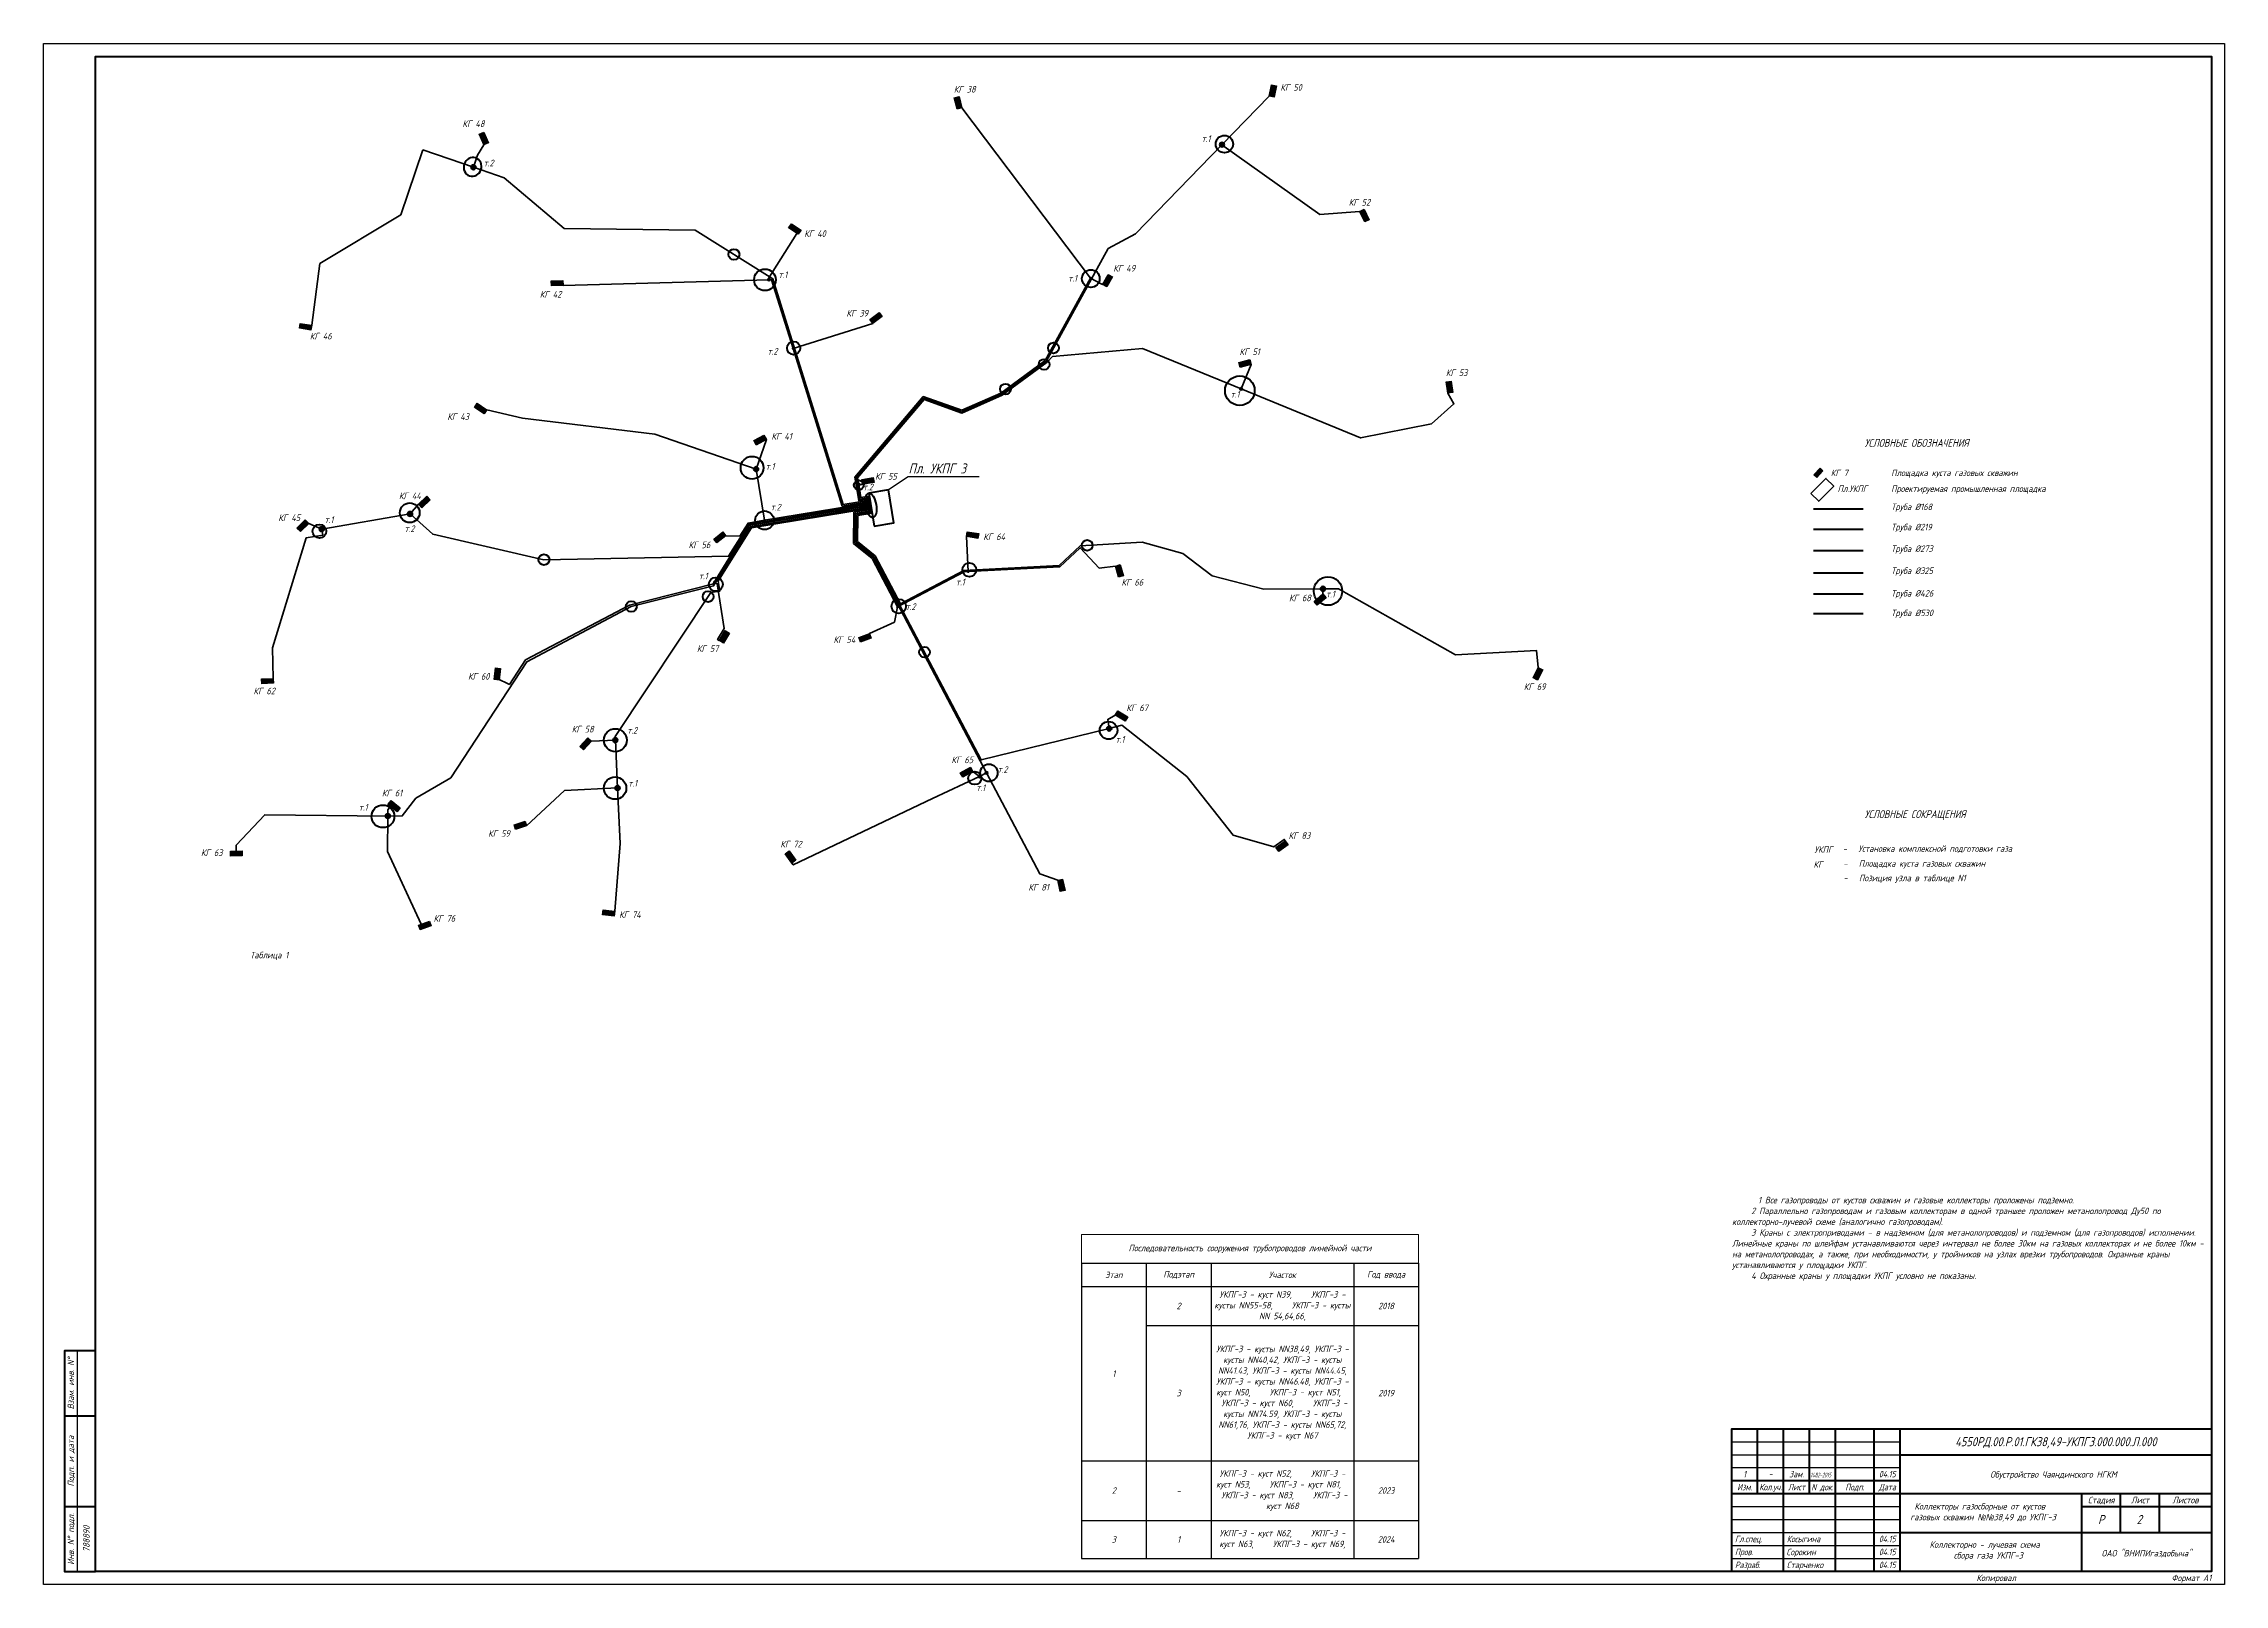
# Paper-space layout 'Лист3' of a CAD drawing. Extents: x -535 to 306, y -782 to -188.
# The model-space entities are those that its viewports show. They can reach past a viewport. Long polylines and large blocks are cut down to what shows.
import ezdxf
from ezdxf.enums import TextEntityAlignment as Align

# ---------------------------------------------------------------- set-up
doc = ezdxf.new("R2010")
doc.units = 0
for name, color, linetype, lineweight in [('159', 80, 'Continuous', 25), ('219', 11, 'Continuous', 25), ('273', 140, 'Continuous', 25), ('325', 92, 'Continuous', 25), ('426', 6, 'Continuous', 25), ('530', 1, 'Continuous', 25), ('VPORTS', 7, 'Continuous', 25), ('ИИ_ОФОРМЛЕНИЕ_025', 7, 'Continuous', 25), ('ИИ_ПЛОЩАДКА_025', 7, 'Continuous', 25), ('ИИ_ТЕКСТ_025', 7, 'Continuous', 25), ('ОМГ', 6, 'Continuous', 18), ('ТХ_Л_ИЗМ.1', 140, 'Continuous', 25), ('ТХ_Л_ИЗМ.1 @ 1', 140, 'Continuous', 25)]:
    doc.layers.add(name, color=color, linetype=linetype, lineweight=lineweight)
doc.layers.get('VPORTS').off()
doc.styles.add('VNIPISIMPLEXCUR', font='simplex.shx', dxfattribs={"width": 0.8, "oblique": 15})
doc.styles.add('vnipisimplexcur_annot', font='simplex.shx', dxfattribs={"width": 0.8, "oblique": 15, "height": 2.5})

# ---------------------------------------------------------------- blocks, each defined once
blk = doc.blocks.new('ИИ03А1Г')
at = {"color": 0, "linetype": 'Continuous', "lineweight": 25, "flags": 128}
blk.add_lwpolyline([(0, 0), (0, 594), (841, 594), (841, 0)], close=True, dxfattribs=at)
at = {"color": 0, "linetype": 'Continuous', "lineweight": 50, "flags": 128}
blk.add_lwpolyline([(20, 5), (20, 589), (836, 589), (836, 5)], close=True, dxfattribs=at)
at = {"color": 0, "lineweight": 25, "style": 'VNIPISIMPLEXCUR', "oblique": 15, "width": 0.8, "flags": 8}
blk.add_attdef('FORMAT', text='', height=2.5, dxfattribs=at).set_placement((836, 1.25), align=Align.RIGHT)
blk = doc.blocks.new('*T50')
at = {"layer": 'Defpoints', "color": 8, "linetype": 'ByBlock', "lineweight": 0, "ltscale": 100, "transparency": 16777216}
for p, q in [((0, 0), (130, 0)), ((0, 0), (0, -11)), ((130, 0), (130, -11))]:
    blk.add_line(p, q, dxfattribs=at)
at = {"layer": 'ТХ_Л_ИЗМ.1', "color": 0, "lineweight": -2, "ltscale": 100, "transparency": 16777216}
blk.add_line((0, -11), (130, -11), dxfattribs=at)
at = {"layer": 'ТХ_Л_ИЗМ.1', "color": 0, "linetype": 'ByBlock', "lineweight": -2, "ltscale": 100, "transparency": 16777216}
for p, q in [((0, -11), (0, -124.83)), ((25, -11), (25, -124.83)), ((50, -11), (50, -124.83)), ((105, -11), (105, -124.83)), ((130, -11), (130, -124.83)), ((0, -20), (130, -20)), ((25, -35), (130, -35)), ((0, -87.17), (130, -87.17)), ((0, -110.17), (130, -110.17)), ((0, -124.83), (130, -124.83))]:
    blk.add_line(p, q, dxfattribs=at)
at = {"layer": 'ТХ_Л_ИЗМ.1', "color": 0, "ltscale": 100, "transparency": 16777216, "char_height": 2.5, "attachment_point": 5, "style": 'VNIPISIMPLEXCUR'}
for s, insert, width in [('Последовательность сооружения трубопроводов линейной части', (65, -5.5), 127), ('Этап', (12.5, -15.5), 22), ('Подэтап', (37.5, -15.5), 22), ('Участок', (77.5, -15.5), 52), ('Год ввода', (117.5, -15.5), 22), ('УКПГ-3 - куст N39,\\~    УКПГ-3 - кусты NN55-58,     УКПГ-3 - кусты NN 54,64,66,', (77.5, -27.5), 52), ('2', (37.5, -27.5), 22), ('2018', (117.5, -27.5), 22), ('1', (12.5, -53.58), 22), ('3', (37.5, -61.08), 22), ('2019', (117.5, -61.08), 22), ('2', (12.5, -98.67), 22), ('-', (37.5, -98.67), 22), ('2023', (117.5, -98.67), 22), ('3', (12.5, -117.5), 22), ('1', (37.5, -117.5), 22), ('УКПГ-3 - куст N62,\\~    УКПГ-3 - куст N63,\\~    УКПГ-3 - куст N69,\\~    ', (77.5, -117.5), 52), ('2024', (117.5, -117.5), 22)]:
    blk.add_mtext(s, dxfattribs=dict(at, insert=insert, width=width))
at = {"layer": 'ТХ_Л_ИЗМ.1', "color": 0, "ltscale": 100, "transparency": 16777216, "char_height": 2.5, "width": 52, "attachment_point": 5}
for s, insert in [('{\\Fsimplex|c204;\\Q15;\\W0.8;УКПГ-3 - кусты \\Fsimplex|c0;N\\Fsimplex|c204;N\\Fsimplex|c0;38,49\\Fsimplex|c204;,\\Fsimplex|c0; \\Fsimplex|c204;УКПГ-3 - кусты \\Fsimplex|c0;N\\Fsimplex|c204;N\\Fsimplex|c0;40,42\\Fsimplex|c204;,\\Fsimplex|c0; \\Fsimplex|c204;УКПГ-3 - кусты \\Fsimplex|c0;N\\Fsimplex|c204;N\\Fsimplex|c0;41.43\\Fsimplex|c204;,\\Fsimplex|c0; \\Fsimplex|c204;УКПГ-3 - кусты \\Fsimplex|c0;N\\Fsimplex|c204;N\\Fsimplex|c0;44.45\\Fsimplex|c204;,\\Fsimplex|c0; \\Fsimplex|c204;УКПГ-3 - кусты \\Fsimplex|c0;N\\Fsimplex|c204;N\\Fsimplex|c0;46.48\\Fsimplex|c204;,\\Fsimplex|c0; \\Fsimplex|c204;УКПГ-3 - куст \\Fsimplex|c0;N50\\Fsimplex|c204;,\\Fsimplex|c0;     \\Fsimplex|c204;УКПГ-3 - куст \\Fsimplex|c0;N51\\Fsimplex|c204;,\\Fsimplex|c0;     \\Fsimplex|c204;УКПГ-3 - куст\\Fsimplex|c0; \\Fsimplex|c204;N\\Fsimplex|c0;60\\Fsimplex|c204;,\\Fsimplex|c0;     \\Fsimplex|c204;УКПГ-3 - кусты \\Fsimplex|c0;N\\Fsimplex|c204;N\\Fsimplex|c0;74.59\\Fsimplex|c204;,\\Fsimplex|c0; \\Fsimplex|c204;УКПГ-3 - кусты \\Fsimplex|c0;N\\Fsimplex|c204;N\\Fsimplex|c0;61,76\\Fsimplex|c204;,\\Fsimplex|c0; \\Fsimplex|c204;УКПГ-3 - кусты \\Fsimplex|c0;N\\Fsimplex|c204;N\\Fsimplex|c0;65,72\\Fsimplex|c204;,\\Fsimplex|c0; \\Fsimplex|c204;УКПГ-3 - куст \\Fsimplex|c0;N67}', (77.5, -61.08)), ('{\\Fsimplex|c204;\\Q15;\\W0.8;УКПГ-3 - куст N52,\\~    УКПГ-3 - куст N53,\\~    УКПГ-3 - куст N81,\\~    УКПГ-3 - куст N83,\\~    УКПГ-3 - куст N68\\~    }', (77.5, -98.67))]:
    blk.add_mtext(s, dxfattribs=dict(at, insert=insert))

msp = doc.modelspace()

# ---------------------------------------------------------------- hatches: boundary and pattern name
at = {"layer": 'ИИ_ОФОРМЛЕНИЕ_025'}
h = msp.add_hatch(color=256, dxfattribs=at)
edge = h.paths.add_edge_path()
edge.add_arc((1527052, 2204405), 75, 0, 360)
h = msp.add_hatch(color=256, dxfattribs=at)
edge = h.paths.add_edge_path()
edge.add_arc((1504572, 2203730), 75, 0, 360)
h = msp.add_hatch(color=256, dxfattribs=at)
edge = h.paths.add_edge_path()
edge.add_arc((1513447, 2200351), 37.5, 0, 360)
h = msp.add_hatch(color=256, dxfattribs=at)
edge = h.paths.add_edge_path()
edge.add_arc((1523105, 2200403), 18.8, 0, 360)
h = msp.add_hatch(color=256, dxfattribs=at)
edge = h.paths.add_edge_path()
edge.add_arc((1514172, 2198288), 18.8, 0, 360)
h = msp.add_hatch(color=256, dxfattribs=at)
edge = h.paths.add_edge_path()
edge.add_arc((1527629, 2197074), 37.5, 0, 360)
h = msp.add_hatch(color=256, dxfattribs=at)
edge = h.paths.add_edge_path()
edge.add_arc((1513062, 2194665), 75, 0, 360)
h = msp.add_hatch(color=256, dxfattribs=at)
edge = h.paths.add_edge_path()
edge.add_arc((1516144, 2194199), 37.5, 0, 360)
h = msp.add_hatch(color=256, dxfattribs=at)
edge = h.paths.add_edge_path()
edge.add_arc((1502671, 2193320), 75, 0, 360)
h = msp.add_hatch(color=256, dxfattribs=at)
edge = h.paths.add_edge_path()
edge.add_arc((1513316, 2193129), 22.5, 0, 360)
h = msp.add_hatch(color=256, dxfattribs=at)
edge = h.paths.add_edge_path()
edge.add_arc((1500017, 2192865), 75, 0, 360)
h = msp.add_hatch(color=256, dxfattribs=at)
edge = h.paths.add_edge_path()
edge.add_arc((1511807, 2191278), 18.8, 0, 360)
h = msp.add_hatch(color=256, dxfattribs=at)
edge = h.paths.add_edge_path()
edge.add_arc((1519433, 2191588), 18.8, 0, 360)
h = msp.add_hatch(color=256, dxfattribs=at)
edge = h.paths.add_edge_path()
edge.add_arc((1517309, 2190529), 18.8, 0, 360)
h = msp.add_hatch(color=256, dxfattribs=at)
edge = h.paths.add_edge_path()
edge.add_arc((1530083, 2191072), 75, 0, 360)
h = msp.add_hatch(color=256, dxfattribs=at)
edge = h.paths.add_edge_path()
edge.add_arc((1523665, 2186878), 75, 0, 360)
h = msp.add_hatch(color=256, dxfattribs=at)
edge = h.paths.add_edge_path()
edge.add_arc((1508835, 2186527), 75, 0, 360)
h = msp.add_hatch(color=256, dxfattribs=at)
edge = h.paths.add_edge_path()
edge.add_arc((1519772, 2185439), 37.5, 0, 360)
h = msp.add_hatch(color=256, dxfattribs=at)
edge = h.paths.add_edge_path()
edge.add_arc((1519979, 2185548), 37.5, 0, 360)
h = msp.add_hatch(color=256, dxfattribs=at)
edge = h.paths.add_edge_path()
edge.add_arc((1508901, 2185094), 75, 0, 360)
h = msp.add_hatch(color=256, dxfattribs=at)
edge = h.paths.add_edge_path()
edge.add_arc((1502004, 2184252), 75, 0, 360)
at = {"layer": 'ИИ_ПЛОЩАДКА_025'}
for points in [[(1519010, 2205813), (1519155, 2205851), (1519244, 2205513), (1519099, 2205474)], [(1528541, 2206204), (1528688, 2206173), (1528615, 2205830), (1528469, 2205861)], [(1504744, 2204724), (1504882, 2204784), (1505023, 2204464), (1504885, 2204403)], [(1531183, 2202400), (1531317, 2202467), (1531473, 2202154), (1531339, 2202087)], [(1514037, 2201910), (1514121, 2202034), (1514412, 2201839), (1514328, 2201714)], [(1523595, 2200133), (1523464, 2200205), (1523633, 2200511), (1523764, 2200439)], [(1506915, 2200164), (1506907, 2200314), (1507257, 2200332), (1507265, 2200182)], [(1516564, 2199035), (1516474, 2199155), (1516753, 2199366), (1516843, 2199246)], [(1499348, 2198893), (1499371, 2199041), (1499717, 2198986), (1499694, 2198838)], [(1527594, 2197719), (1527554, 2197863), (1527892, 2197955), (1527932, 2197811)], [(1533787, 2197287), (1533935, 2197309), (1533986, 2196962), (1533837, 2196941)], [(1504604, 2196519), (1504688, 2196644), (1504978, 2196448), (1504894, 2196324)], [(1513061, 2195388), (1512990, 2195520), (1513298, 2195685), (1513369, 2195553)], [(1503021, 2193502), (1502919, 2193612), (1503175, 2193851), (1503278, 2193741)], [(1516260, 2194207), (1516235, 2194355), (1516581, 2194413), (1516605, 2194265)], [(1499380, 2192789), (1499275, 2192896), (1499524, 2193141), (1499630, 2193034)], [(1511883, 2192449), (1511790, 2192566), (1512064, 2192784), (1512157, 2192666)], [(1519378, 2192638), (1519403, 2192787), (1519748, 2192730), (1519724, 2192582)], [(1523850, 2191755), (1523994, 2191798), (1524093, 2191462), (1523949, 2191420)], [(1529913, 2190577), (1529816, 2190692), (1530084, 2190917), (1530181, 2190802)], [(1512132, 2189820), (1512260, 2189742), (1512078, 2189443), (1511950, 2189521)], [(1516192, 2189471), (1516142, 2189612), (1516472, 2189728), (1516522, 2189587)], [(1505346, 2188333), (1505197, 2188350), (1505237, 2188698), (1505386, 2188681)], [(1536526, 2188328), (1536392, 2188397), (1536551, 2188708), (1536685, 2188640)], [(1498218, 2188224), (1498214, 2188374), (1498563, 2188384), (1498568, 2188235)], [(1524225, 2187230), (1524148, 2187102), (1523847, 2187280), (1523924, 2187409)], [(1507881, 2186235), (1507770, 2186336), (1508006, 2186595), (1508117, 2186494)], [(1519265, 2185420), (1519193, 2185551), (1519501, 2185719), (1519572, 2185587)], [(1502007, 2184599), (1502100, 2184716), (1502375, 2184499), (1502282, 2184381)], [(1505839, 2183843), (1505792, 2183985), (1506124, 2184095), (1506171, 2183952)], [(1528756, 2183184), (1528668, 2183306), (1528953, 2183511), (1529040, 2183389)], [(1497280, 2183050), (1497277, 2183200), (1497627, 2183207), (1497630, 2183057)], [(1514259, 2182923), (1514137, 2182835), (1513934, 2183120), (1514056, 2183207)], [(1522118, 2182326), (1522264, 2182360), (1522343, 2182019), (1522197, 2181985)], [(1508454, 2181287), (1508471, 2181436), (1508819, 2181396), (1508802, 2181247)], [(1502974, 2180834), (1502922, 2180975), (1503250, 2181098), (1503302, 2180957)]]:
    msp.add_hatch(color=256, dxfattribs=at).paths.add_polyline_path(points)

# ---------------------------------------------------------------- linework, layer by layer
at = {"layer": '159', "lineweight": 35}
for points in [[(1504885, 2204403), (1504695, 2204089), (1504572, 2203730)], [(1523464, 2200205), (1523105, 2200403)], [(1504978, 2196448), (1506047, 2196191), (1510023, 2195715), (1513062, 2194665)], [(1513369, 2195553), (1513062, 2194665)], [(1502919, 2193612), (1502671, 2193320)], [(1499630, 2193034), (1500017, 2192865)], [(1519572, 2185587), (1519771, 2185439)], [(1502084, 2184538), (1502006, 2184439), (1502004, 2184252)]]:
    msp.add_lwpolyline(points, dxfattribs=at)
at = {"layer": '219', "lineweight": 35}
for points in [[(1528469, 2205861), (1527052, 2204405)], [(1519244, 2205513), (1523105, 2200403)], [(1499717, 2198986), (1499965, 2200836), (1502390, 2202304), (1503057, 2204250)], [(1503057, 2204250), (1503849, 2203978), (1504572, 2203730)], [(1507265, 2200182), (1513447, 2200351)], [(1527932, 2197811), (1527629, 2197074)], [(1533837, 2196941), (1534018, 2196622), (1533346, 2196026), (1531214, 2195604), (1527629, 2197074)], [(1516260, 2194207), (1516144, 2194199)], [(1500017, 2192865), (1500047, 2192687), (1499555, 2192603), (1498536, 2189303), (1498563, 2188384)], [(1519378, 2192638), (1519433, 2191588)], [(1530084, 2190917), (1530083, 2191072)], [(1516472, 2189728), (1517217, 2190075), (1517309, 2190529)], [(1523663, 2186887), (1523620, 2187154), (1523847, 2187280)], [(1528953, 2183511), (1528923, 2183551), (1528607, 2183324), (1527387, 2183674), (1525992, 2185438), (1524045, 2186975), (1523665, 2186878)], [(1508117, 2186494), (1508835, 2186527)], [(1522118, 2182326), (1521578, 2182513), (1519979, 2185548)], [(1497452, 2183203), (1497448, 2183376), (1498307, 2184289), (1502004, 2184252)]]:
    msp.add_lwpolyline(points, dxfattribs=at)
at = {"layer": '273', "lineweight": 35}
for points in [[(1527052, 2204405), (1524452, 2201732), (1523638, 2201286), (1521768, 2197901), (1520429, 2196915), (1519243, 2196392), (1518095, 2196797), (1516069, 2194412), (1516176, 2193765), (1516468, 2193814)], [(1531183, 2202400), (1529995, 2202314), (1527052, 2204405)], [(1527052, 2204405), (1527052, 2204405)], [(1514286, 2201742), (1513445, 2200405), (1513447, 2200351)], [(1516564, 2199035), (1514172, 2198288)], [(1513062, 2194665), (1513316, 2193129)], [(1500017, 2192865), (1502671, 2193320)], [(1512157, 2192666), (1512576, 2192650), (1512822, 2193048), (1513316, 2193129)], [(1523850, 2191755), (1523368, 2191696), (1522796, 2192307), (1522180, 2191730), (1519433, 2191588)], [(1505291, 2188379), (1505653, 2188203), (1506133, 2188936), (1509259, 2190584), (1511743, 2191210), (1511743, 2191210)], [(1511950, 2189521), (1511907, 2189547), (1512107, 2189877), (1511896, 2191223), (1511807, 2191278)], [(1514137, 2182835), (1514175, 2182783), (1518359, 2184782), (1519771, 2185439)], [(1519771, 2185439), (1519979, 2185548)], [(1506171, 2183952), (1507311, 2185021), (1508901, 2185094)], [(1508819, 2181396), (1508978, 2183424), (1508901, 2185094)], [(1503007, 2181007), (1501993, 2183186), (1502004, 2184252)]]:
    msp.add_lwpolyline(points, dxfattribs=at)
at = {"layer": '325', "lineweight": 35}
for points in [[(1527052, 2204405), (1524452, 2201732), (1523638, 2201286), (1521768, 2197901), (1520429, 2196915), (1519243, 2196392), (1518095, 2196797), (1516069, 2194412), (1516176, 2193765), (1516468, 2193814)], [(1504572, 2203730), (1505497, 2203412), (1507298, 2201892), (1511233, 2201843), (1513561, 2200379), (1515679, 2193602), (1516481, 2193735)], [(1523105, 2200403), (1521738, 2197928), (1520409, 2196950), (1519241, 2196435), (1518082, 2196844), (1516026, 2194424), (1516143, 2193719), (1516474, 2193774)], [(1513447, 2200351), (1513527, 2200353), (1514172, 2198288)], [(1514172, 2198288), (1515651, 2193557), (1516487, 2193695)], [(1527629, 2197074), (1524665, 2198290), (1521965, 2198044), (1521799, 2197874), (1520449, 2196881), (1519244, 2196349), (1518108, 2196751), (1516111, 2194400), (1516144, 2194199)], [(1516144, 2194199), (1516209, 2193811), (1516461, 2193853)], [(1502671, 2193320), (1503350, 2192712), (1506687, 2191944), (1512233, 2192049), (1512847, 2193011), (1516500, 2193616)], [(1511758, 2191199), (1512856, 2192972), (1516506, 2193577)], [(1513316, 2193129), (1516494, 2193656)], [(1519433, 2191588), (1519306, 2191581), (1517309, 2190529)], [(1536551, 2188708), (1536492, 2189224), (1534066, 2189088), (1530547, 2191075), (1530083, 2191072)], [(1508901, 2185094), (1508835, 2186527)]]:
    msp.add_lwpolyline(points, dxfattribs=at)
at = {"layer": '426', "lineweight": 35}
for points in [[(1508835, 2186527), (1508830, 2186640), (1511705, 2190960), (1511972, 2191001), (1511925, 2191298), (1512920, 2192902), (1516520, 2193498)], [(1517309, 2190529), (1516544, 2191982), (1515982, 2192437), (1516000, 2193371), (1516527, 2193459)], [(1519979, 2185548), (1518429, 2188489), (1516576, 2192008), (1516022, 2192456), (1516040, 2193337), (1516533, 2193419)], [(1523665, 2186878), (1519821, 2185934), (1518468, 2188502), (1516607, 2192034), (1516063, 2192474), (1516079, 2193303), (1516540, 2193380)], [(1522798, 2192364), (1522163, 2191769), (1519295, 2191621), (1517397, 2190621), (1516639, 2192060), (1516103, 2192493), (1516118, 2193269), (1516546, 2193340)], [(1530083, 2191072), (1528312, 2191059), (1526754, 2191460), (1525878, 2192134), (1524651, 2192469), (1522798, 2192364)]]:
    msp.add_lwpolyline(points, dxfattribs=at)
at = {"layer": '530', "lineweight": 35}
msp.add_lwpolyline([(1502004, 2184252), (1502436, 2184253), (1502845, 2184792), (1503890, 2185400), (1506172, 2188882), (1509311, 2190537), (1511784, 2191160), (1512886, 2192937), (1516514, 2193538)], dxfattribs=at)
at = {"layer": 'ИИ_ОФОРМЛЕНИЕ_025', "lineweight": 35}
for centre, radius in [((1527052, 2204405), 75), ((1504572, 2203730), 75), ((1513447, 2200351), 37.5), ((1523105, 2200403), 18.8), ((1514172, 2198288), 18.8), ((1527629, 2197074), 37.5), ((1513062, 2194665), 75), ((1516144, 2194199), 37.5), ((1502671, 2193320), 75), ((1513316, 2193129), 22.5), ((1500017, 2192865), 75), ((1511807, 2191278), 18.8), ((1519433, 2191588), 18.8), ((1517309, 2190529), 18.8), ((1530083, 2191072), 75), ((1523665, 2186878), 75), ((1508835, 2186527), 75), ((1519772, 2185439), 37.5), ((1519979, 2185548), 37.5), ((1508901, 2185094), 75), ((1502004, 2184252), 75)]:
    msp.add_circle(centre, radius, dxfattribs=at)
at = {"layer": 'ИИ_ПЛОЩАДКА_025', "lineweight": 30, "flags": 128}
for points in [[(1519010, 2205813), (1519155, 2205851), (1519244, 2205513), (1519099, 2205474)], [(1528541, 2206204), (1528688, 2206173), (1528615, 2205830), (1528469, 2205861)], [(1504744, 2204724), (1504882, 2204784), (1505023, 2204464), (1504885, 2204403)], [(1531183, 2202400), (1531317, 2202467), (1531473, 2202154), (1531339, 2202087)], [(1514037, 2201910), (1514121, 2202034), (1514412, 2201839), (1514328, 2201714)], [(1523595, 2200133), (1523464, 2200205), (1523633, 2200511), (1523764, 2200439)], [(1506915, 2200164), (1506907, 2200314), (1507257, 2200332), (1507265, 2200182)], [(1516564, 2199035), (1516474, 2199155), (1516753, 2199366), (1516843, 2199246)], [(1499348, 2198893), (1499371, 2199041), (1499717, 2198986), (1499694, 2198838)], [(1527594, 2197719), (1527554, 2197863), (1527892, 2197955), (1527932, 2197811)], [(1533787, 2197287), (1533935, 2197309), (1533986, 2196962), (1533837, 2196941)], [(1504604, 2196519), (1504688, 2196644), (1504978, 2196448), (1504894, 2196324)], [(1513061, 2195388), (1512990, 2195520), (1513298, 2195685), (1513369, 2195553)], [(1503021, 2193502), (1502919, 2193612), (1503175, 2193851), (1503278, 2193741)], [(1516260, 2194207), (1516235, 2194355), (1516581, 2194413), (1516605, 2194265)], [(1499380, 2192789), (1499275, 2192896), (1499524, 2193141), (1499630, 2193034)], [(1511883, 2192449), (1511790, 2192566), (1512064, 2192784), (1512157, 2192666)], [(1519378, 2192638), (1519403, 2192787), (1519748, 2192730), (1519724, 2192582)], [(1523850, 2191755), (1523994, 2191798), (1524093, 2191462), (1523949, 2191420)], [(1529913, 2190577), (1529816, 2190692), (1530084, 2190917), (1530181, 2190802)], [(1512132, 2189820), (1512260, 2189742), (1512078, 2189443), (1511950, 2189521)], [(1516192, 2189471), (1516142, 2189612), (1516472, 2189728), (1516522, 2189587)], [(1505346, 2188333), (1505197, 2188350), (1505237, 2188698), (1505386, 2188681)], [(1536526, 2188328), (1536392, 2188397), (1536551, 2188708), (1536685, 2188640)], [(1498218, 2188224), (1498214, 2188374), (1498563, 2188384), (1498568, 2188235)], [(1524225, 2187230), (1524148, 2187102), (1523847, 2187280), (1523924, 2187409)], [(1507881, 2186235), (1507770, 2186336), (1508006, 2186595), (1508117, 2186494)], [(1519265, 2185420), (1519193, 2185551), (1519501, 2185719), (1519572, 2185587)], [(1502007, 2184599), (1502100, 2184716), (1502375, 2184499), (1502282, 2184381)], [(1505839, 2183843), (1505792, 2183985), (1506124, 2184095), (1506171, 2183952)], [(1528756, 2183184), (1528668, 2183306), (1528953, 2183511), (1529040, 2183389)], [(1497280, 2183050), (1497277, 2183200), (1497627, 2183207), (1497630, 2183057)], [(1514259, 2182923), (1514137, 2182835), (1513934, 2183120), (1514056, 2183207)], [(1522118, 2182326), (1522264, 2182360), (1522343, 2182019), (1522197, 2181985)], [(1508454, 2181287), (1508471, 2181436), (1508819, 2181396), (1508802, 2181247)], [(1502974, 2180834), (1502922, 2180975), (1503250, 2181098), (1503302, 2180957)]]:
    msp.add_lwpolyline(points, close=True, dxfattribs=at)
at = {"layer": 'ИИ_ПЛОЩАДКА_025', "lineweight": 50, "flags": 128}
msp.add_lwpolyline([(1516610, 2192956), (1517202, 2193054), (1517038, 2194040), (1516446, 2193942)], close=True, dxfattribs=at)
at = {"layer": 'ИИ_ТЕКСТ_025'}
msp.add_lwpolyline([(1519760, 2194436), (1517629, 2194436), (1517038, 2194040)], dxfattribs=at)
at = {"layer": 'ОМГ', "color": 7, "lineweight": 40}
for centre, radius in [((1527125, 2204422), 261), ((1513327, 2200348), 324), ((1523113, 2200386), 265), ((1514189, 2198300), 199), ((1521990, 2198302), 162), ((1521711, 2197807), 162), ((1520550, 2197068), 162), ((1527588, 2197021), 445), ((1512940, 2194707), 340), ((1516147, 2194184), 146), ((1502662, 2193355), 294), ((1513316, 2193129), 281), ((1499948, 2192799), 207), ((1523004, 2192377), 162), ((1506691, 2191948), 162), ((1519465, 2191641), 209), ((1511850, 2191207), 209), ((1530234, 2191004), 427), ((1509314, 2190541), 162), ((1511620, 2190838), 162), ((1517345, 2190548), 217), ((1518119, 2189170), 162), ((1508835, 2186527), 344), ((1523646, 2186823), 265), ((1508826, 2185090), 336), ((1519630, 2185391), 196), ((1520053, 2185548), 261), ((1501857, 2184242), 340)]:
    msp.add_circle(centre, radius, dxfattribs=at)
at = {"layer": 'ОМГ', "color": 7, "lineweight": 60}
msp.add_circle((1512397, 2201111), 162, dxfattribs=at)
at = {"layer": 'ОМГ', "color": 7, "lineweight": 40, "extrusion": (0, 0, -1)}
msp.add_ellipse((1504549, 2203737), major_axis=(-92, -269), ratio=0.934218, start_param=-1.570796, end_param=4.712389, dxfattribs=at)
at = {"layer": 'ОМГ', "color": 7, "lineweight": 40}
msp.add_ellipse((1516507, 2193577), major_axis=(-60, 365), ratio=0.439591, dxfattribs=at)

# ---------------------------------------------------------------- texts
at = {"layer": 'ИИ_ТЕКСТ_025', "lineweight": 35, "style": 'VNIPISIMPLEXCUR', "oblique": 15}
for s, height, width, p in [('КГ 38', 200, 0.75, (1519000, 2205970, -3)), ('КГ 50', 200, 0.75, (1528806, 2206025, -3)), ('КГ 48', 200, 0.75, (1504243, 2204935, -3)), ('т.1', 200, 0.8, (1526440, 2204485, -3)), ('т.2', 200, 0.8, (1504880, 2203754, -3)), ('КГ 52', 200, 0.75, (1530858, 2202576, -3)), ('КГ 40', 200, 0.75, (1514506, 2201635, -3)), ('т.1', 200, 0.8, (1513732, 2200400, -3)), ('т.1', 200, 0.8, (1522431, 2200296, -3)), ('КГ 49', 200, 0.75, (1523787, 2200596, -3)), ('КГ 42', 200, 0.75, (1506567, 2199816, -3)), ('КГ 39', 200, 0.75, (1515774, 2199246, -3)), ('КГ 46', 200, 0.75, (1499660, 2198557, -3)), ('т.2', 200, 0.8, (1513405, 2198101, -3)), ('КГ 51', 200, 0.75, (1527577, 2198088, -3)), ('КГ 53', 200, 0.75, (1533775, 2197459, -3)), ('т.1', 200, 0.8, (1527311, 2196814, -3)), ('КГ 43', 200, 0.75, (1503789, 2196143, -3)), ('КГ 41', 200, 0.75, (1513521, 2195550, -3)), ('т.1', 200, 0.8, (1513348, 2194646, -3)), ('КГ 55', 200, 0.75, (1516635, 2194350, -3)), ('Пл. УКПГ 3', 300, 0.8, (1517638, 2194535, -3)), ('КГ 44', 200, 0.75, (1502335, 2193763, -3)), ('т.2', 200, 0.8, (1516270, 2194026, -3)), ('КГ 45', 200, 0.75, (1498713, 2193106, -3)), ('т.1', 200, 0.8, (1500102, 2193046, -3)), ('т.2', 200, 0.8, (1513499, 2193424, -3)), ('т.2', 200, 0.8, (1502503, 2192776, -3)), ('КГ 64', 200, 0.75, (1519883, 2192534, -3)), ('КГ 56', 200, 0.75, (1511034, 2192292, -3)), ('т.1', 200, 0.8, (1511341, 2191357, -3)), ('т.1', 200, 0.8, (1519061, 2191178, -3)), ('КГ 66', 200, 0.75, (1524034, 2191169, -3)), ('т.2', 200, 0.8, (1517551, 2190436, -3)), ('КГ 68', 200, 0.75, (1529064, 2190699, -3)), ('т.1', 200, 0.8, (1530175, 2190813, -3)), ('КГ 57', 200, 0.75, (1511284, 2189179, -3)), ('КГ 54', 200, 0.75, (1515387, 2189450, -3)), ('КГ 62', 200, 0.75, (1497969, 2187904, -3)), ('КГ 60', 200, 0.75, (1504411, 2188344, -3)), ('КГ 69', 200, 0.75, (1536115, 2188034, -3)), ('КГ 67', 200, 0.75, (1524180, 2187399, -3)), ('КГ 58', 200, 0.75, (1507525, 2186759, -3)), ('т.2', 200, 0.8, (1509193, 2186722, -3)), ('т.1', 200, 0.8, (1523857, 2186455, -3)), ('КГ 65', 200, 0.75, (1518928, 2185838, -3)), ('т.1', 200, 0.8, (1509222, 2185136, -3)), ('т.2', 200, 0.8, (1520314, 2185548)), ('КГ 61', 200, 0.75, (1501824, 2184841, -3)), ('т.1', 200, 0.8, (1519673, 2184999, -3)), ('т.1', 200, 0.8, (1501130, 2184415, -3)), ('КГ 59', 200, 0.75, (1505015, 2183627, -3)), ('КГ 72', 200, 0.75, (1513790, 2183307, -3)), ('КГ 83', 200, 0.75, (1529051, 2183566, -3)), ('КГ 63', 200, 0.75, (1496391, 2183052, -3)), ('КГ 81', 200, 0.75, (1521239, 2182014, -3)), ('КГ 74', 200, 0.75, (1508947, 2181192, -3)), ('КГ 76', 200, 0.75, (1503377, 2181079, -3))]:
    msp.add_text(s, height=height, dxfattribs=dict(at, width=width)).set_placement(p)

psp = doc.layouts.new('Лист3')

# ---------------------------------------------------------------- hatches: boundary and pattern name
at = {"layer": 'ИИ_ОФОРМЛЕНИЕ_025'}
psp.add_hatch(color=256, dxfattribs=at).paths.add_polyline_path([(148.44, -354.96), (147.35, -353.93), (149.76, -351.39), (150.85, -352.42)])

# ---------------------------------------------------------------- linework, layer by layer
at = {"color": 0, "linetype": 'Continuous', "lineweight": 50, "flags": 128}
for points in [[(-515.34, -691.71), (-527.34, -691.71), (-527.34, -776.71), (-515.34, -776.71)], [(-527.34, -716.71), (-515.34, -716.71)], [(-527.34, -751.71), (-515.34, -751.71)]]:
    psp.add_lwpolyline(points, dxfattribs=at)
at = {"color": 0, "linetype": 'Continuous', "lineweight": 25, "flags": 128}
psp.add_lwpolyline([(-522.34, -691.71), (-522.34, -776.71)], dxfattribs=at)
at = {"layer": '159', "lineweight": 60, "elevation": 0.01, "flags": 128}
psp.add_lwpolyline([(147.21, -367.05), (166.31, -367.05)], dxfattribs=at)
at = {"layer": '219', "lineweight": 60, "elevation": 0.01, "flags": 128}
psp.add_lwpolyline([(147.21, -374.85), (166.31, -374.85)], dxfattribs=at)
at = {"layer": '273', "lineweight": 60, "elevation": 0.01, "flags": 128}
psp.add_lwpolyline([(147.21, -383.19), (166.31, -383.19)], dxfattribs=at)
at = {"layer": '325', "lineweight": 60, "elevation": 0.01, "flags": 128}
psp.add_lwpolyline([(147.21, -391.68), (166.31, -391.68)], dxfattribs=at)
at = {"layer": '426', "lineweight": 60, "elevation": 0.01, "flags": 128}
psp.add_lwpolyline([(147.21, -399.87), (166.31, -399.87)], dxfattribs=at)
at = {"layer": '530', "lineweight": 60, "elevation": 0.01, "flags": 128}
psp.add_lwpolyline([(147.21, -407.42), (166.31, -407.42)], dxfattribs=at)
at = {"layer": 'ИИ_ОФОРМЛЕНИЕ_025', "lineweight": 30, "elevation": 0.01}
psp.add_lwpolyline([(148.44, -354.96), (147.35, -353.93), (149.76, -351.39), (150.85, -352.42)], close=True, dxfattribs=at)
at = {"layer": 'ИИ_ОФОРМЛЕНИЕ_025', "lineweight": 35, "elevation": 0.01}
psp.add_lwpolyline([(146.21, -361.17), (151.98, -355.32), (154.99, -358.29), (149.22, -364.14)], close=True, dxfattribs=at)
at = {"layer": 'ИИ_ОФОРМЛЕНИЕ_025', "linetype": 'Continuous', "lineweight": 50, "flags": 128}
psp.add_lwpolyline([(300.66, -776.71), (115.66, -776.71), (115.66, -721.71), (300.66, -721.71)], close=True, dxfattribs=at)
for points in [[(125.66, -746.71), (125.66, -721.71)], [(135.66, -776.71), (135.66, -721.71)], [(145.66, -746.71), (145.66, -721.71)], [(155.66, -776.71), (155.66, -721.71)], [(170.66, -776.71), (170.66, -721.71)], [(180.66, -776.71), (180.66, -721.71)], [(180.66, -731.71), (300.66, -731.71)], [(115.66, -741.71), (180.66, -741.71)], [(115.66, -746.71), (180.66, -746.71)], [(180.66, -746.71), (300.66, -746.71)], [(250.66, -776.71), (250.66, -746.71)], [(265.66, -761.71), (265.66, -746.71)], [(280.66, -761.71), (280.66, -746.71)], [(250.66, -751.71), (300.66, -751.71)], [(180.66, -761.71), (300.66, -761.71)]]:
    psp.add_lwpolyline(points, dxfattribs=at)
at = {"layer": 'ИИ_ОФОРМЛЕНИЕ_025', "linetype": 'Continuous', "lineweight": 25, "flags": 128}
for points in [[(115.66, -726.71), (180.66, -726.71)], [(115.66, -731.71), (180.66, -731.71)], [(115.66, -736.71), (180.66, -736.71)], [(115.66, -746.71), (180.66, -746.71)], [(115.66, -751.71), (180.66, -751.71)], [(115.66, -756.71), (180.66, -756.71)], [(115.66, -761.71), (180.66, -761.71)], [(115.66, -766.71), (180.66, -766.71)], [(115.66, -771.71), (180.66, -771.71)]]:
    psp.add_lwpolyline(points, dxfattribs=at)

# ---------------------------------------------------------------- block references
psp.add_blockref('*T50', (-135.12, -646.88))
at = {"layer": 'ИИ_ОФОРМЛЕНИЕ_025'}
psp.add_blockref('ИИ03А1Г', (-535.34, -781.71), dxfattribs=at).add_auto_attribs({'FORMAT': 'Формат А1'})

# ---------------------------------------------------------------- texts
at = {"color": 0, "lineweight": 25, "style": 'VNIPISIMPLEXCUR', "oblique": 15, "width": 0.8}
for s, p in [('Взам. инв. N%%D', (-523.59, -704.21)), ('Подп. и дата', (-523.59, -734.21)), ('Инв. N%%d подл.', (-523.59, -764.21))]:
    psp.add_text(s, height=2.5, rotation=90, dxfattribs=at).set_placement(p, align=Align.CENTER)
at = {"linetype": 'Continuous', "lineweight": 25, "style": 'VNIPISIMPLEXCUR', "oblique": 15, "width": 0.8}
psp.add_text('Копировал', height=2.5, dxfattribs=at).set_placement((217.66, -780.46), align=Align.CENTER)
at = {"color": 4, "ltscale": 100, "insert": (180.66, -750.36), "char_height": 2.5, "attachment_point": 1, "style": 'VNIPISIMPLEXCUR'}
psp.add_mtext_dynamic_manual_height_columns('\\pi5.4906;{\\C256;Коллекторы газосборные от кустов \\P\\pi3.8713;газовых скважин \\fArial|b0|i0|c204|p34;№№\\Fsimplex|c204;38,49 до УКПГ-3}', width=69.0764, gutter_width=25, heights=[13.5], dxfattribs=at)
at = {"insert": (191.88, -765.1), "char_height": 2.5, "width": 48.2546, "attachment_point": 1, "style": 'vnipisimplexcur_annot'}
psp.add_mtext('\\pi0.094506;{\\C0;Коллекторно - лучевая схема\\P\\pi7.9352; сбора газа УКПГ-3}', dxfattribs=at)
at = {"color": 0, "linetype": 'Continuous', "lineweight": 25, "style": 'VNIPISIMPLEXCUR', "oblique": 15, "width": 0.8, "flags": 8}
psp.add_attdef('788890', text='788890', height=2.5, rotation=90, dxfattribs=at).set_placement((-517.59, -764.21), align=Align.CENTER)
at = {"layer": 'ИИ_ОФОРМЛЕНИЕ_025', "lineweight": 35, "style": 'VNIPISIMPLEXCUR', "oblique": 15, "width": 0.8}
for s, height, p in [('УСЛОВНЫЕ ОБОЗНАЧЕНИЯ', 3, (166.91, -343.15, 0.01)), ('КГ 7', 2.5, (153.87, -354.43)), ('Пл.УКПГ', 2.5, (156.5, -360.55)), ('УСЛОВНЫЕ СОКРАЩЕНИЯ', 3, (166.91, -486.27, 0.01))]:
    psp.add_text(s, height=height, dxfattribs=at).set_placement(p)
at = {"layer": 'ИИ_ОФОРМЛЕНИЕ_025', "style": 'VNIPISIMPLEXCUR', "oblique": 15, "width": 0.8}
for s, p in [('Площадка куста газовых скважин', (177.15, -354.43, 0.01)), ('Проектируемая промышленная площадка', (177.15, -360.55, 0.01)), ('Труба %%C168', (177.15, -367.53, 0.01)), ('Труба %%C219', (177.15, -375.33, 0.01)), ('Труба %%C273', (177.15, -383.67, 0.01)), ('Труба %%C325', (177.15, -392.16, 0.01)), ('Труба %%C426', (177.15, -400.88, 0.01)), ('Труба %%C530', (177.15, -408.43)), ('КГ', (147.21, -505.39, 0.01)), ('УКПГ', (147.56, -499.66, 0.01)), ('  -   Установка комплексной подготовки газа', (155.56, -499.31, 0.01)), ('  -   Площадка куста газовых скважин', (155.71, -505.04, 0.01)), ('  -   Позиция узла в таблице N1', (155.81, -510.64, 0.01)), ('Таблица 1', (-455.72, -540.36))]:
    psp.add_text(s, height=2.5, dxfattribs=at).set_placement(p)
at = {"layer": 'ИИ_ОФОРМЛЕНИЕ_025', "linetype": 'Continuous', "ltscale": 100, "style": 'VNIPISIMPLEXCUR', "oblique": 15, "width": 0.8}
for s, height, p in [('4550РД.00.Р.01.ГК38,49-УКПГ3.000.000.Л.000', 3.5, (240.66, -728.46)), ('Обустройство Чаяндинского НГКМ', 2.5, (239.76, -740.57)), ('Р', 3.5, (258.16, -758.46)), ('2', 3.5, (272.86, -758.46))]:
    psp.add_text(s, height=height, dxfattribs=at).set_placement(p, align=Align.CENTER)
at = {"layer": 'ИИ_ОФОРМЛЕНИЕ_025', "lineweight": 25, "style": 'VNIPISIMPLEXCUR', "oblique": 15}
for s, width, p in [('Изм.', 0.7, (120.66, -745.46)), ('Кол.уч.', 0.7, (130.66, -745.46)), ('Лист', 0.7, (140.66, -745.46)), ('N док.', 0.7, (150.66, -745.46)), ('Подп.', 0.7, (163.16, -745.46)), ('Дата', 0.7, (175.66, -745.46)), ('Стадия', 0.8, (258.16, -750.46)), ('Лист', 0.8, (273.16, -750.46)), ('Листов', 0.8, (290.66, -750.46)), ('ОАО "ВНИПИгаздобыча"', 0.8, (275.66, -770.96))]:
    psp.add_text(s, height=2.5, dxfattribs=dict(at, width=width)).set_placement(p, align=Align.CENTER)
at = {"layer": 'ИИ_ОФОРМЛЕНИЕ_025', "linetype": 'Continuous', "ltscale": 100, "style": 'VNIPISIMPLEXCUR', "oblique": 15}
for s, width, p in [('Гл.спец.', 0.7, (116.91, -765.46)), ('Косыгина', 0.7, (136.91, -765.46)), ('Пров.', 0.7, (116.91, -770.46)), ('Разраб.', 0.7, (116.91, -775.46)), ('Сорокин', 0.75, (136.77, -770.49)), ('Старченко', 0.75, (136.91, -775.46))]:
    psp.add_text(s, height=2.5, dxfattribs=dict(at, width=width)).set_placement(p)
at = {"layer": 'ИИ_ОФОРМЛЕНИЕ_025', "ltscale": 100, "insert": (115.82, -632.3), "char_height": 2.5, "width": 178.7093, "attachment_point": 1, "style": 'VNIPISIMPLEXCUR'}
psp.add_mtext('^I1 Все газопроводы от кустов скважин и газовые коллекторы проложены подземно.  \\P     2 Параллельно газопроводам и газовым коллекторам в одной траншее проложен метанолопровод Ду50 по коллекторно-лучевой схеме (аналогично газопроводам).\\P     3 Краны с электроприводами - в надземном (для метанолопроводов) и подземном (для газопроводов) исполнении. Линейные краны по шлейфам устанавливаются через интервал не более 30км на газовых коллекторах и не более 10км - на метанолопроводах, а также, при необходимости, у тройников на узлах врезки трубопроводов. Охранные краны устанавливаются у площадки УКПГ. \\P     4 Охранные краны у площадки УКПГ условно не показаны.', dxfattribs=at)
at = {"layer": 'ТХ_Л_ИЗМ.1', "color": 7, "lineweight": 25, "style": 'VNIPISIMPLEXCUR', "oblique": 15, "width": 0.7}
for s, p in [('1', (120.66, -740.46)), ('-', (130.66, -740.46)), ('Зам.', (140.66, -740.46)), ('04.15', (175.66, -740.46)), ('04.15', (175.66, -765.46)), ('04.15', (175.66, -770.46)), ('04.15', (175.66, -775.46))]:
    psp.add_text(s, height=2.5, dxfattribs=at).set_placement(p, align=Align.CENTER)
at = {"layer": 'ТХ_Л_ИЗМ.1 @ 1', "color": 7, "ltscale": 100, "insert": (145.96, -738.66), "char_height": 1.8, "attachment_point": 1, "style": 'vnipisimplexcur_annot'}
psp.add_mtext_dynamic_manual_height_columns('{\\W0.6;1482-2015}', width=10, gutter_width=25, heights=[1.69], dxfattribs=at)

# ---------------------------------------------------------------- viewports
at = {"layer": 'VPORTS', "lineweight": 50}
psp.add_viewport(center=(-213.73, -367.83), size=(542.29, 337.7284), view_center_point=(1516709.51, 2193413.6), view_height=26298.1422, dxfattribs=at)

doc.saveas('drawing.dxf')
